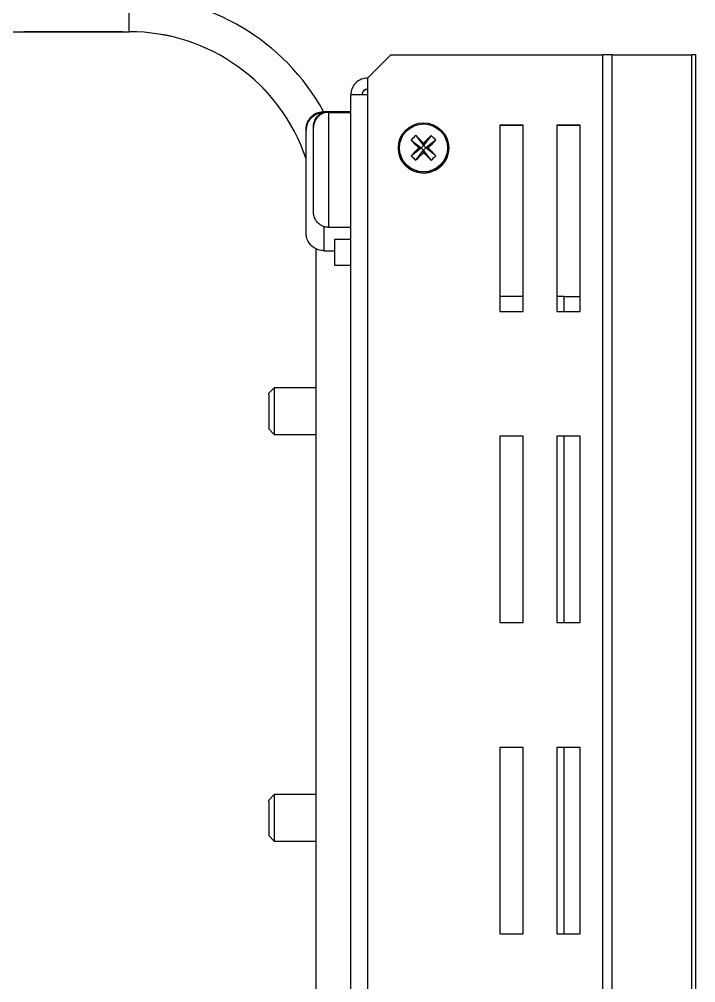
# Model space of a CAD drawing. Extents: x 12.3 to 108.7, y 1.1 to 80.4.
# Drawn here: x 103.76 to 107.39, y 36.11 to 41.28 of the extents above; entities that cross this region are included whole.
import ezdxf

# ---------------------------------------------------------------- set-up
doc = ezdxf.new("R2010")
doc.units = 0
doc.header["$MEASUREMENT"] = 0
doc.layers.add('OBJECT', color=7, linetype='CONTINUOUS')

msp = doc.modelspace()

# ---------------------------------------------------------------- linework, layer by layer
at = {"layer": 'OBJECT'}
for p, q in [((104.3502, 41.2109), (104.3502, 41.3989)), ((100.7502, 41.2109), (104.3502, 41.2109)), ((102.7727, 41.2107), (104.3502, 41.2107)), ((104.3502, 41.2107), (104.3502, 41.2109)), ((105.7532, 41.0873), (105.6282, 40.9623)), ((105.7532, 41.0873), (106.8907, 41.0873)), ((106.8907, 34.3123), (106.8907, 41.0873)), ((106.9402, 34.3123), (106.9402, 41.0873)), ((106.9402, 41.0873), (107.3677, 41.0872)), ((107.3677, 34.3122), (107.3677, 41.0872)), ((107.3882, 34.3122), (107.3882, 41.0872)), ((105.6282, 40.9623), (105.6282, 34.4373)), ((105.6282, 40.8723), (105.5382, 40.8722)), ((105.5382, 34.5272), (105.5382, 40.8722)), ((105.3942, 40.7829), (105.5382, 40.7829)), ((105.4182, 40.7826), (105.4182, 40.778)), ((105.4182, 40.7826), (105.5382, 40.7826)), ((105.4182, 40.778), (105.4182, 40.1611)), ((105.4182, 40.778), (105.5382, 40.778)), ((105.3382, 40.6983), (105.3382, 40.7023)), ((105.3382, 40.2414), (105.3382, 40.6983)), ((106.4632, 40.7093), (106.3382, 40.7093)), ((106.3382, 40.7093), (106.3382, 39.7093)), ((106.4632, 40.7093), (106.3382, 40.7093)), ((106.3382, 40.7086), (106.4632, 40.7086)), ((106.4632, 40.7086), (106.3382, 40.7086)), ((106.4632, 39.7093), (106.4632, 40.7093)), ((106.6432, 40.7093), (106.6432, 39.7093)), ((106.7682, 40.7093), (106.6432, 40.7093)), ((106.7682, 40.7093), (106.6432, 40.7093)), ((106.6432, 40.7086), (106.7682, 40.7086)), ((106.7682, 40.7086), (106.6432, 40.7086)), ((106.7682, 39.7093), (106.7682, 40.7093)), ((105.2982, 40.6801), (105.2982, 40.6865)), ((105.2982, 40.1318), (105.2982, 40.6801)), ((105.8863, 40.6533), (105.9282, 40.6004)), ((105.97, 40.6533), (105.9282, 40.6004)), ((105.8621, 40.6291), (105.9151, 40.5873)), ((105.9151, 40.5873), (105.9282, 40.6004)), ((105.9282, 40.6132), (105.9282, 40.6004)), ((105.9413, 40.5873), (105.9282, 40.6004)), ((105.9942, 40.6291), (105.9413, 40.5873)), ((105.7932, 40.5873), (105.7932, 40.5873)), ((105.8621, 40.5455), (105.9151, 40.5873)), ((105.8863, 40.5212), (105.9282, 40.5742)), ((105.9151, 40.5873), (105.9022, 40.5873)), ((105.9151, 40.5873), (105.9282, 40.5742)), ((105.9413, 40.5873), (105.9282, 40.5742)), ((105.9282, 40.5613), (105.9282, 40.5742)), ((105.97, 40.5212), (105.9282, 40.5742)), ((105.9942, 40.5455), (105.9413, 40.5873)), ((105.9413, 40.5873), (105.9541, 40.5873)), ((106.0632, 40.5873), (106.0632, 40.5873)), ((105.3942, 40.1613), (105.3942, 40.0353)), ((105.4182, 40.1611), (105.5382, 40.1611)), ((105.5382, 40.0962), (105.4502, 40.0962)), ((105.4502, 40.0962), (105.4502, 39.9582)), ((105.3502, 40.0475), (105.3502, 31.8583)), ((105.3942, 40.0353), (105.4502, 40.0353)), ((105.4502, 39.9582), (105.5382, 39.9582)), ((106.4632, 39.7897), (106.3382, 39.7897)), ((106.6832, 39.7897), (106.6432, 39.7897)), ((106.6832, 39.7093), (106.6832, 39.7897)), ((106.6832, 39.7897), (106.7682, 39.7897)), ((106.3382, 39.7093), (106.4632, 39.7093)), ((106.6432, 39.7093), (106.7682, 39.7093)), ((105.1279, 39.2998), (105.0982, 39.2701)), ((105.3502, 39.2998), (105.1279, 39.2998)), ((105.1279, 39.2998), (105.1279, 39.2903)), ((105.0982, 39.2628), (105.0982, 39.2701)), ((105.0982, 39.2628), (105.0982, 39.0796)), ((105.1279, 39.2903), (105.1279, 39.0498)), ((105.0982, 39.0796), (105.1279, 39.0498)), ((105.1279, 39.0498), (105.3502, 39.0498)), ((106.4632, 39.0393), (106.3382, 39.0393)), ((106.3382, 39.0393), (106.3382, 38.0393)), ((106.4632, 39.0393), (106.3382, 39.0393)), ((106.4632, 38.0393), (106.4632, 39.0393)), ((106.6432, 39.0393), (106.6432, 38.0393)), ((106.7682, 39.0393), (106.6432, 39.0393)), ((106.7682, 39.0393), (106.6432, 39.0393)), ((106.6832, 38.0393), (106.6832, 39.0393)), ((106.7682, 38.0393), (106.7682, 39.0393)), ((106.3382, 38.0393), (106.4632, 38.0393)), ((106.6432, 38.0393), (106.7682, 38.0393)), ((106.3382, 37.3693), (106.3382, 36.3693)), ((106.4632, 37.3693), (106.3382, 37.3693)), ((106.4632, 37.3693), (106.3382, 37.3693)), ((106.4632, 36.3693), (106.4632, 37.3693)), ((106.6432, 37.3693), (106.6432, 36.3693)), ((106.7682, 37.3693), (106.6432, 37.3693)), ((106.7682, 37.3693), (106.6432, 37.3693)), ((106.6832, 36.3693), (106.6832, 37.3693)), ((106.7682, 36.3693), (106.7682, 37.3693)), ((105.1279, 37.1168), (105.0982, 37.0871)), ((105.0982, 37.0798), (105.0982, 37.0871)), ((105.0982, 37.0798), (105.0982, 36.8966)), ((105.3502, 37.1168), (105.1279, 37.1168)), ((105.1279, 37.1168), (105.1279, 37.1073)), ((105.1279, 37.1073), (105.1279, 36.8668)), ((105.0982, 36.8966), (105.1279, 36.8668)), ((105.1279, 36.8668), (105.3502, 36.8668)), ((106.3382, 36.3693), (106.4632, 36.3693)), ((106.6432, 36.3693), (106.7682, 36.3693))]:
    msp.add_line(p, q, dxfattribs=at)
at = {"layer": 'OBJECT', "flags": 128}
for points in [[(104.0502, 41.2109), (104.1114, 41.2109), (104.1693, 41.2109), (104.2208, 41.2109), (104.2631, 41.2109), (104.294, 41.2108), (104.3116, 41.2108), (104.3152, 41.2108), (104.3045, 41.2108), (104.2801, 41.2108), (104.2433, 41.2108), (104.1961, 41.2108), (104.141, 41.2108), (104.081, 41.2108), (104.0193, 41.2108), (103.9594, 41.2108), (103.9043, 41.2108), (103.8571, 41.2108), (103.8202, 41.2108), (103.7958, 41.2108), (103.7851, 41.2108), (103.7887, 41.2108), (103.8064, 41.2108), (103.8372, 41.2109), (103.8795, 41.2109), (103.931, 41.2109), (103.9889, 41.2109), (104.0502, 41.2109)], [(106.9402, 41.0873), (106.9352, 41.0873), (106.9296, 41.0873), (106.9237, 41.0873), (106.9175, 41.0873), (106.9111, 41.0873), (106.9044, 41.0873), (106.8976, 41.0873), (106.8907, 41.0873)]]:
    msp.add_lwpolyline(points, dxfattribs=at)
at = {"layer": 'OBJECT'}
for radius in [0.135, 0.1287]:
    msp.add_circle((105.9282, 40.5873), radius, dxfattribs=at)
for centre, radius, start, end in [((104.3502, 40.2109), 1.188, 28.7799, 90), ((104.3502, 40.2109), 1, 18.5584, 90), ((104.3502, 40.2107), 1, 18.5583, 90), ((107.3709, 23.5365), 17.5507, 89.94358, 90.01051), ((105.6282, 40.8722), 0.09, 89.9996, 180), ((105.6282, 40.8722), 0.03, 90.0005, 179.9995), ((105.6282, 40.8716), 0.03, 89.9985, 178.725), ((106.1065, 40.409), 0.3289, 132.016, 137.984), ((104.4343, 39.0963), 2.1291, 45.439, 46.998), ((107.4218, 39.0965), 2.1287, 133.0021, 134.5614), ((105.75, 40.4091), 0.3287, 42.0143, 47.9857), ((107.4234, 42.0854), 2.1351, 223.0071, 224.5617), ((104.4329, 42.0854), 2.1351, 315.4383, 316.9929), ((105.9282, 40.5873), 0.135, 179.9997, 315.0002), ((107.4177, 39.0948), 2.127, 135.4381, 136.9987), ((106.1065, 40.7656), 0.3289, 222.016, 227.984), ((104.428, 42.0846), 2.138, 313.0082, 314.5608), ((107.4281, 42.0844), 2.1376, 225.4389, 226.9917), ((104.4387, 39.0948), 2.127, 43.0013, 44.5619), ((105.75, 40.7655), 0.3287, 312.0143, 317.9857), ((105.9282, 40.5873), 0.135, 314.9997, 0.0003)]:
    msp.add_arc(centre, radius, start, end, dxfattribs=at)
for points, knots in [([(105.2982, 40.6865), (105.2982, 40.6866), (105.2982, 40.6949), (105.3007, 40.7138), (105.3128, 40.7409), (105.3346, 40.7642), (105.3627, 40.7799), (105.3837, 40.7819), (105.3942, 40.7829)], [0, 0, 0, 0, 0.003688, 0.169181, 0.38348, 0.590872, 0.795386, 1, 1, 1, 1]), ([(105.3844, 40.774), (105.3773, 40.7732), (105.3596, 40.7713), (105.3346, 40.7569), (105.3128, 40.734), (105.3007, 40.7072), (105.2982, 40.6885), (105.2982, 40.6803), (105.2982, 40.6801)], [0, 0, 0, 0, 0.149794, 0.368403, 0.590088, 0.81916, 0.996059, 1, 1, 1, 1]), ([(105.3382, 40.7023), (105.3382, 40.7024), (105.3382, 40.7093), (105.3403, 40.7251), (105.3504, 40.7476), (105.3685, 40.767), (105.3919, 40.78), (105.4094, 40.7817), (105.4182, 40.7826)], [0, 0, 0, 0, 0.003688, 0.169182, 0.383482, 0.590873, 0.795386, 1, 1, 1, 1]), ([(105.4182, 40.778), (105.4094, 40.7772), (105.3919, 40.7755), (105.3685, 40.7625), (105.3504, 40.7433), (105.3403, 40.7209), (105.3382, 40.7053), (105.3382, 40.6985), (105.3382, 40.6983)], [0, 0, 0, 0, 0.2046142, 0.409129, 0.616516, 0.8308199, 0.9963121, 1, 1, 1, 1]), ([(105.4182, 40.1611), (105.4094, 40.1619), (105.3919, 40.1636), (105.3685, 40.1767), (105.3504, 40.1961), (105.3403, 40.2186), (105.3382, 40.2343), (105.3382, 40.2412), (105.3382, 40.2414)], [0, 0, 0, 0, 0.204615, 0.409127, 0.616518, 0.830818, 0.996312, 1, 1, 1, 1]), ([(105.3942, 40.0353), (105.3837, 40.0363), (105.3627, 40.0384), (105.3346, 40.0541), (105.3128, 40.0773), (105.3007, 40.1044), (105.2982, 40.1233), (105.2982, 40.1316), (105.2982, 40.1318)], [0, 0, 0, 0, 0.204614, 0.409128, 0.61652, 0.830819, 0.996313, 1, 1, 1, 1])]:
    msp.add_open_spline(points, degree=3, knots=knots, dxfattribs=at)

doc.saveas('drawing.dxf')
